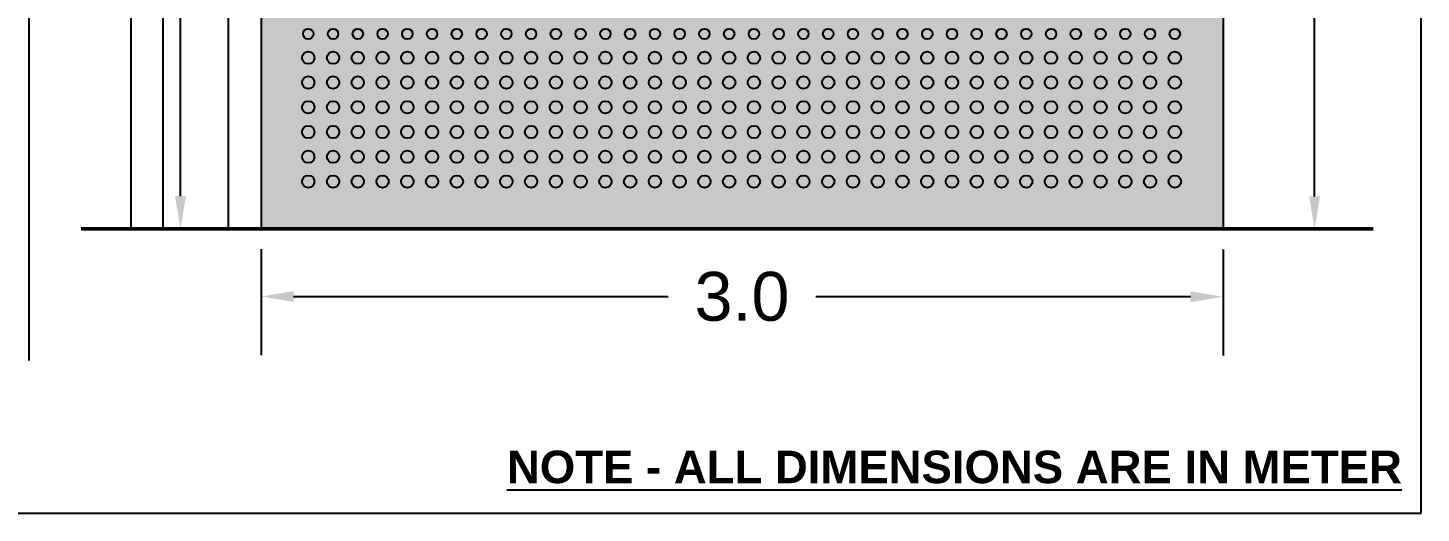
# Model space of a CAD drawing. Header units: metres. Extents: x 6 to 601, y -20 to 118.
# Drawn here: x 60.093 to 64.37, y 77.603 to 79.093 of the extents above; entities that cross this region are included whole.
import ezdxf

# ---------------------------------------------------------------- set-up
doc = ezdxf.new("R2010")
doc.units = ezdxf.units.M
doc.header["$MEASUREMENT"] = 0
doc.layers.add('ProfileEdges', color=7, linetype='Continuous')
doc.styles.add('AR', font='arial.ttf')
doc.styles.get("Standard").update_dxf_attribs({"font": 'arial.ttf'})
doc.dimstyles.get("Standard").update_dxf_attribs({"dimtxt": 0.18, "dimasz": 0.18, "dimexe": 0.18, "dimexo": 0.0625, "dimgap": 0.09, "dimtad": 0, "dimdec": 4, "dimzin": 0, "dimdsep": 46, "dimtxsty": 'Standard', "dimcen": 0.09, "dimadec": 0, "dimazin": 0, "dimtfac": 1, "dimtdec": 4, "dimtofl": 0, "dimtmove": 0, "dimatfit": 3, "dimfxl": 1, "dimtolj": 1, "dimtzin": 0, "dimarcsym": 0})

# ---------------------------------------------------------------- blocks, each defined once
blk = doc.blocks.new('*D1072')
at = {"color": 0, "lineweight": -2, "transparency": 16777216}
for p, q in [((63.8248, 84.0763), (64.2232, 84.0763)), ((64.0432, 83.9763), (64.0432, 81.1557)), ((64.0432, 78.5755), (64.0432, 80.7027)), ((63.8248, 78.4755), (64.2232, 78.4755))]:
    blk.add_line(p, q, dxfattribs=at)
at = {"color": 0, "transparency": 16777216}
for points in [[(64.0266, 83.9763), (64.0599, 83.9763), (64.0432, 84.0763)], [(64.0266, 78.5755), (64.0599, 78.5755), (64.0432, 78.4755)]]:
    blk.add_solid(points, dxfattribs=at)
at = {"layer": 'Defpoints', "color": 0, "transparency": 16777216}
for p in [(63.7623, 84.0763), (63.7623, 78.4755), (64.0432, 78.4755)]:
    blk.add_point(p, dxfattribs=at)
at = {"color": 0, "transparency": 16777216, "insert": (64.0432, 80.9292), "char_height": 0.15, "attachment_point": 5, "rotation": 90}
blk.add_mtext('\\A1;5.6', dxfattribs=at)
blk = doc.blocks.new('*D1073')
at = {"color": 0, "lineweight": -2, "transparency": 16777216}
for p, q in [((60.8093, 78.4138), (60.8092, 78.0882)), ((63.7622, 78.413), (63.7622, 78.0874)), ((60.9092, 78.2682), (62.0595, 78.2679)), ((63.6622, 78.2674), (62.512, 78.2677))]:
    blk.add_line(p, q, dxfattribs=at)
at = {"color": 0, "transparency": 16777216}
for points in [[(60.9092, 78.2849), (60.9092, 78.2515), (60.8092, 78.2682)], [(63.6622, 78.2841), (63.6622, 78.2508), (63.7622, 78.2674)]]:
    blk.add_solid(points, dxfattribs=at)
at = {"layer": 'Defpoints', "color": 0, "transparency": 16777216}
for p in [(60.8093, 78.4763), (63.7623, 78.4755), (63.7622, 78.2674)]:
    blk.add_point(p, dxfattribs=at)
at = {"color": 0, "transparency": 16777216, "insert": (62.2857, 78.2678), "char_height": 0.15, "attachment_point": 5, "rotation": 359.9843}
blk.add_mtext('\\A1;3.0', dxfattribs=at)
blk = doc.blocks.new('*D1075')
at = {"color": 0, "lineweight": -2, "transparency": 16777216}
for p, q in [((60.6468, 81.1963), (60.382, 81.1963)), ((60.562, 81.0963), (60.562, 80.0641)), ((60.562, 78.5763), (60.562, 79.6085)), ((60.6468, 78.4763), (60.382, 78.4763))]:
    blk.add_line(p, q, dxfattribs=at)
at = {"color": 0, "transparency": 16777216}
for points in [[(60.5453, 81.0963), (60.5787, 81.0963), (60.562, 81.1963)], [(60.5453, 78.5763), (60.5787, 78.5763), (60.562, 78.4763)]]:
    blk.add_solid(points, dxfattribs=at)
at = {"layer": 'Defpoints', "color": 0, "transparency": 16777216}
for p in [(60.7093, 81.1963), (60.562, 78.4763), (60.7093, 78.4763)]:
    blk.add_point(p, dxfattribs=at)
at = {"color": 0, "transparency": 16777216, "insert": (60.562, 79.8363), "char_height": 0.15, "attachment_point": 5, "rotation": 90}
blk.add_mtext('\\A1;2.7', dxfattribs=at)

msp = doc.modelspace()

# ---------------------------------------------------------------- hatches: boundary and pattern name
at = {"lineweight": 0, "true_color": 0xcd6928, "transparency": 33554534}
h = msp.add_hatch(color=32, dxfattribs=at)
h.dxf.hatch_style = 1
h.paths.add_polyline_path([(63.7623, 84.0763), (61.8432, 84.0763, 0.143152), (60.8093, 81.1977), (60.8093, 78.4762), (63.7623, 78.4757)])

# ---------------------------------------------------------------- linework, layer by layer
at = {"lineweight": 50}
msp.add_line((60.2573, 78.4763), (64.2232, 78.4755), dxfattribs=at)
for points in [[(64.3704, 86.4079), (51.5507, 86.4079), (51.5507, 77.6032), (64.3704, 77.6032)], [(60.0972, 78.0715), (60.0972, 86.4079)], [(64.3704, 77.6032), (64.3704, 86.4079)], [(60.4093, 79.0757), (60.4093, 78.4763), (60.5093, 78.4763), (60.5093, 79.0757)]]:
    msp.add_lwpolyline(points)
for points in [[(60.5093, 79.0757), (60.5093, 81.4963, -0.234388), (62.9884, 86.1661), (62.9301, 86.2474, 0.234515), (60.4093, 81.4963), (60.4093, 79.0757)], [(60.8093, 81.1977), (60.8093, 78.4763), (60.7093, 78.4763), (60.7093, 79.0757), (60.7093, 81.1963, -0.221146), (62.9294, 85.3163), (62.9892, 85.2362, 0.220805), (60.8092, 81.1963)]]:
    msp.add_lwpolyline(points, format="xyb")
for centre, radius in [((60.9543, 79.0742), 0.016), ((61.0303, 79.0742), 0.016), ((61.1063, 79.0742), 0.016), ((61.1823, 79.0742), 0.016), ((61.2583, 79.0742), 0.016), ((61.3343, 79.0742), 0.016), ((61.4103, 79.0742), 0.016), ((61.4863, 79.0742), 0.016), ((61.5623, 79.0742), 0.016), ((61.6383, 79.0742), 0.016), ((61.7143, 79.0742), 0.016), ((61.7903, 79.0742), 0.016), ((61.8663, 79.0742), 0.016), ((61.9423, 79.0742), 0.016), ((62.0183, 79.0742), 0.016), ((62.0943, 79.0742), 0.016), ((62.1703, 79.0742), 0.016), ((62.2463, 79.0742), 0.016), ((62.3223, 79.0742), 0.016), ((62.3983, 79.0742), 0.016), ((62.4743, 79.0742), 0.016), ((62.5503, 79.0742), 0.016), ((62.6263, 79.0742), 0.016), ((62.7023, 79.0742), 0.016), ((62.7783, 79.0742), 0.016), ((62.8543, 79.0742), 0.016), ((62.9303, 79.0742), 0.016), ((63.0063, 79.0742), 0.016), ((63.0823, 79.0742), 0.016), ((63.1583, 79.0742), 0.016), ((63.2343, 79.0742), 0.016), ((63.3103, 79.0742), 0.016), ((63.3863, 79.0742), 0.016), ((63.4623, 79.0742), 0.016), ((63.5383, 79.0742), 0.016), ((63.6143, 79.0742), 0.016), ((60.9543, 79.0012), 0.019), ((61.0303, 79.0012), 0.019), ((61.1063, 79.0012), 0.019), ((61.1823, 79.0012), 0.019), ((61.2583, 79.0012), 0.019), ((61.3343, 79.0012), 0.019), ((61.4103, 79.0012), 0.019), ((61.4863, 79.0012), 0.019), ((61.5623, 79.0012), 0.019), ((61.6383, 79.0012), 0.019), ((61.7143, 79.0012), 0.019), ((61.7903, 79.0012), 0.019), ((61.8663, 79.0012), 0.019), ((61.9423, 79.0012), 0.019), ((62.0183, 79.0012), 0.019), ((62.0943, 79.0012), 0.019), ((62.1703, 79.0012), 0.019), ((62.2463, 79.0012), 0.019), ((62.3223, 79.0012), 0.019), ((62.3983, 79.0012), 0.019), ((62.4743, 79.0012), 0.019), ((62.5503, 79.0012), 0.019), ((62.6263, 79.0012), 0.019), ((62.7023, 79.0012), 0.019), ((62.7783, 79.0012), 0.019), ((62.8543, 79.0012), 0.019), ((62.9303, 79.0012), 0.019), ((63.0063, 79.0012), 0.019), ((63.0823, 79.0012), 0.019), ((63.1583, 79.0012), 0.019), ((63.2343, 79.0012), 0.019), ((63.3103, 79.0012), 0.019), ((63.3863, 79.0012), 0.019), ((63.4623, 79.0012), 0.019), ((63.5383, 79.0012), 0.019), ((63.6143, 79.0012), 0.019), ((60.9543, 78.9252), 0.019), ((61.0303, 78.9252), 0.019), ((61.1063, 78.9252), 0.019), ((61.1823, 78.9252), 0.019), ((61.2583, 78.9252), 0.019), ((61.3343, 78.9252), 0.019), ((61.4103, 78.9252), 0.019), ((61.4863, 78.9252), 0.019), ((61.5623, 78.9252), 0.019), ((61.6383, 78.9252), 0.019), ((61.7143, 78.9252), 0.019), ((61.7903, 78.9252), 0.019), ((61.8663, 78.9252), 0.019), ((61.9423, 78.9252), 0.019), ((62.0183, 78.9252), 0.019), ((62.0943, 78.9252), 0.019), ((62.1703, 78.9252), 0.019), ((62.2463, 78.9252), 0.019), ((62.3223, 78.9252), 0.019), ((62.3983, 78.9252), 0.019), ((62.4743, 78.9252), 0.019), ((62.5503, 78.9252), 0.019), ((62.6263, 78.9252), 0.019), ((62.7023, 78.9252), 0.019), ((62.7783, 78.9252), 0.019), ((62.8543, 78.9252), 0.019), ((62.9303, 78.9252), 0.019), ((63.0063, 78.9252), 0.019), ((63.0823, 78.9252), 0.019), ((63.1583, 78.9252), 0.019), ((63.2343, 78.9252), 0.019), ((63.3103, 78.9252), 0.019), ((63.3863, 78.9252), 0.019), ((63.4623, 78.9252), 0.019), ((63.5383, 78.9252), 0.019), ((63.6143, 78.9252), 0.019), ((60.9543, 78.8492), 0.019), ((61.0303, 78.8492), 0.019), ((61.1063, 78.8492), 0.019), ((61.1823, 78.8492), 0.019), ((61.2583, 78.8492), 0.019), ((61.3343, 78.8492), 0.019), ((61.4103, 78.8492), 0.019), ((61.4863, 78.8492), 0.019), ((61.5623, 78.8492), 0.019), ((61.6383, 78.8492), 0.019), ((61.7143, 78.8492), 0.019), ((61.7903, 78.8492), 0.019), ((61.8663, 78.8492), 0.019), ((61.9423, 78.8492), 0.019), ((62.0183, 78.8492), 0.019), ((62.0943, 78.8492), 0.019), ((62.1703, 78.8492), 0.019), ((62.2463, 78.8492), 0.019), ((62.3223, 78.8492), 0.019), ((62.3983, 78.8492), 0.019), ((62.4743, 78.8492), 0.019), ((62.5503, 78.8492), 0.019), ((62.6263, 78.8492), 0.019), ((62.7023, 78.8492), 0.019), ((62.7783, 78.8492), 0.019), ((62.8543, 78.8492), 0.019), ((62.9303, 78.8492), 0.019), ((63.0063, 78.8492), 0.019), ((63.0823, 78.8492), 0.019), ((63.1583, 78.8492), 0.019), ((63.2343, 78.8492), 0.019), ((63.3103, 78.8492), 0.019), ((63.3863, 78.8492), 0.019), ((63.4623, 78.8492), 0.019), ((63.5383, 78.8492), 0.019), ((63.6143, 78.8492), 0.019), ((60.9543, 78.7732), 0.019), ((61.0303, 78.7732), 0.019), ((61.1063, 78.7732), 0.019), ((61.1823, 78.7732), 0.019), ((61.2583, 78.7732), 0.019), ((61.3343, 78.7732), 0.019), ((61.4103, 78.7732), 0.019), ((61.4863, 78.7732), 0.019), ((61.5623, 78.7732), 0.019), ((61.6383, 78.7732), 0.019), ((61.7143, 78.7732), 0.019), ((61.7903, 78.7732), 0.019), ((61.8663, 78.7732), 0.019), ((61.9423, 78.7732), 0.019), ((62.0183, 78.7732), 0.019), ((62.0943, 78.7732), 0.019), ((62.1703, 78.7732), 0.019), ((62.2463, 78.7732), 0.019), ((62.3223, 78.7732), 0.019), ((62.3983, 78.7732), 0.019), ((62.4743, 78.7732), 0.019), ((62.5503, 78.7732), 0.019), ((62.6263, 78.7732), 0.019), ((62.7023, 78.7732), 0.019), ((62.7783, 78.7732), 0.019), ((62.8543, 78.7732), 0.019), ((62.9303, 78.7732), 0.019), ((63.0063, 78.7732), 0.019), ((63.0823, 78.7732), 0.019), ((63.1583, 78.7732), 0.019), ((63.2343, 78.7732), 0.019), ((63.3103, 78.7732), 0.019), ((63.3863, 78.7732), 0.019), ((63.4623, 78.7732), 0.019), ((63.5383, 78.7732), 0.019), ((63.6143, 78.7732), 0.019), ((60.9543, 78.6972), 0.019), ((61.0303, 78.6972), 0.019), ((61.1063, 78.6972), 0.019), ((61.1823, 78.6972), 0.019), ((61.2583, 78.6972), 0.019), ((61.3343, 78.6972), 0.019), ((61.4103, 78.6972), 0.019), ((61.4863, 78.6972), 0.019), ((61.5623, 78.6972), 0.019), ((61.6383, 78.6972), 0.019), ((61.7143, 78.6972), 0.019), ((61.7903, 78.6972), 0.019), ((61.8663, 78.6972), 0.019), ((61.9423, 78.6972), 0.019), ((62.0183, 78.6972), 0.019), ((62.0943, 78.6972), 0.019), ((62.1703, 78.6972), 0.019), ((62.2463, 78.6972), 0.019), ((62.3223, 78.6972), 0.019), ((62.3983, 78.6972), 0.019), ((62.4743, 78.6972), 0.019), ((62.5503, 78.6972), 0.019), ((62.6263, 78.6972), 0.019), ((62.7023, 78.6972), 0.019), ((62.7783, 78.6972), 0.019), ((62.8543, 78.6972), 0.019), ((62.9303, 78.6972), 0.019), ((63.0063, 78.6972), 0.019), ((63.0823, 78.6972), 0.019), ((63.1583, 78.6972), 0.019), ((63.2343, 78.6972), 0.019), ((63.3103, 78.6972), 0.019), ((63.3863, 78.6972), 0.019), ((63.4623, 78.6972), 0.019), ((63.5383, 78.6972), 0.019), ((63.6143, 78.6972), 0.019), ((60.9543, 78.6212), 0.019), ((61.0303, 78.6212), 0.019), ((61.1063, 78.6212), 0.019), ((61.1823, 78.6212), 0.019), ((61.2583, 78.6212), 0.019), ((61.3343, 78.6212), 0.019), ((61.4103, 78.6212), 0.019), ((61.4863, 78.6212), 0.019), ((61.5623, 78.6212), 0.019), ((61.6383, 78.6212), 0.019), ((61.7143, 78.6212), 0.019), ((61.7903, 78.6212), 0.019), ((61.8663, 78.6212), 0.019), ((61.9423, 78.6212), 0.019), ((62.0183, 78.6212), 0.019), ((62.0943, 78.6212), 0.019), ((62.1703, 78.6212), 0.019), ((62.2463, 78.6212), 0.019), ((62.3223, 78.6212), 0.019), ((62.3983, 78.6212), 0.019), ((62.4743, 78.6212), 0.019), ((62.5503, 78.6212), 0.019), ((62.6263, 78.6212), 0.019), ((62.7023, 78.6212), 0.019), ((62.7783, 78.6212), 0.019), ((62.8543, 78.6212), 0.019), ((62.9303, 78.6212), 0.019), ((63.0063, 78.6212), 0.019), ((63.0823, 78.6212), 0.019), ((63.1583, 78.6212), 0.019), ((63.2343, 78.6212), 0.019), ((63.3103, 78.6212), 0.019), ((63.3863, 78.6212), 0.019), ((63.4623, 78.6212), 0.019), ((63.5383, 78.6212), 0.019), ((63.6143, 78.6212), 0.019)]:
    msp.add_circle(centre, radius)
at = {"layer": 'ProfileEdges', "color": 32, "true_color": 0xcd6928}
msp.add_lwpolyline([(61.8432, 84.0763), (63.7623, 84.0763), (63.7623, 78.4755)], dxfattribs=at)

# ---------------------------------------------------------------- texts
at = {"layer": 'ProfileEdges', "insert": (61.5642, 77.7951), "char_height": 0.1, "attachment_point": 1, "style": 'AR'}
msp.add_mtext_dynamic_manual_height_columns('{\\fArial|b1|i0|c0|p34;\\LNOTE - ALL DIMENSIONS ARE IN METER}', width=8.967784, gutter_width=1, heights=[0], dxfattribs=at)

# ---------------------------------------------------------------- dimensions: what is measured, and where the dimension line sits
at = {"color": 251, "true_color": 0x636466}
dim = msp.add_linear_dim(base=(64.0432, 78.4755), p1=(63.7623, 84.0763), p2=(63.7623, 78.4755), angle=270, dimstyle='Standard', override={"dimtxt": 0.15, "dimasz": 0.1, "dimdec": 1, "dimtdec": 1}, dxfattribs=at)
dim.commit()
dim.dimension.update_dxf_attribs({"geometry": '*D1072', "text_midpoint": (64.0432, 80.9292), "dimtype": 161})
for p1, p2, distance, picture, middle in [((60.7093, 81.1963), (60.7093, 78.4763), -0.1473, '*D1075', (60.562, 79.8363)), ((60.8093, 78.4763), (63.7623, 78.4755), -0.2081, '*D1073', (62.2857, 78.2678))]:
    dim = msp.add_aligned_dim(p1=p1, p2=p2, distance=distance, dimstyle='Standard', override={"dimtxt": 0.15, "dimasz": 0.1, "dimdec": 1, "dimtdec": 1}, dxfattribs=at)
    dim.commit()
    dim.dimension.update_dxf_attribs({"geometry": picture, "text_midpoint": middle})

doc.saveas('drawing.dxf')
